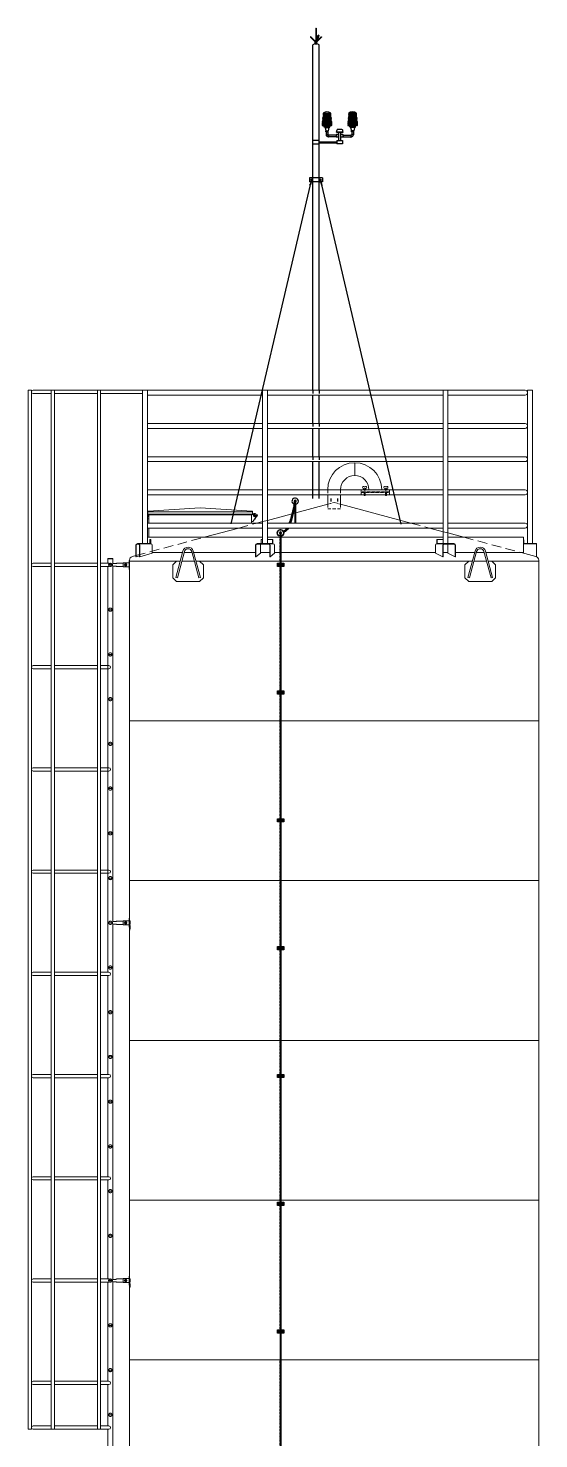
# Model space of a CAD drawing. Header units: millimetres. Extents: x 100 to 940, y 100 to 694.
# Drawn here: x 588.5 to 668.3, y 215.6 to 436.3 of the extents above; entities that cross this region are included whole.
import ezdxf

# ---------------------------------------------------------------- set-up
doc = ezdxf.new("R2010")
doc.units = ezdxf.units.MM
for name, pattern in [('DASHDOT', [25.4, 12.7, -6.35, 0, -6.35]), ('DASHED', [0.75, 0.5, -0.25]), ('HIDDEN', [9.525, 6.35, -3.175])]:
    doc.linetypes.add(name, pattern=pattern)
doc.layers.add('15', color=1, linetype='Continuous')
doc.layers.add('25', color=2, linetype='Continuous')
for name, color, linetype, lineweight in [('EIXO', 10, 'DASHDOT', 5), ('EQUIP', 200, 'Continuous', 15), ('LINPROJ', 10, 'HIDDEN', 13), ('Parafuso', 200, 'Continuous', 13), ('PEÇAS', 150, 'Continuous', 15)]:
    doc.layers.add(name, color=color, linetype=linetype, lineweight=lineweight)
pattern_1 = [(45, (324.697795, -211.97965), (-0.0168379802, 0.0168379802), []), (45, (324.70902, -211.97965), (-0.0168379802, 0.0168379802), [])]

msp = doc.modelspace()

# ---------------------------------------------------------------- hatches: boundary and pattern name
h = msp.add_hatch()
h.set_pattern_fill('ANSI32', color=0, scale=0.0025)
h.set_pattern_definition(pattern_1)
h.paths.add_polyline_path([(630.3, 362.206, 1.0672632), (630.076, 362.327), (630.016, 361.519), (629.921, 361.078), (629.824, 360.718), (629.727, 360.355), (629.926, 360.408), (630.032, 360.795), (630.134, 361.248)])
h = msp.add_hatch()
h.set_pattern_fill('ANSI32', color=0, scale=0.0025)
h.set_pattern_definition(pattern_1)
h.paths.add_polyline_path([(629.825, 359.982), (629.919, 360.383), (629.926, 360.408), (629.727, 360.355), (629.699, 360.25), (629.56, 359.606), (629.392, 359.163), (629.287, 358.884), (629.5, 358.884), (629.633, 359.332)])
h = msp.add_hatch(color=2)
h.dxf.hatch_style = 1
h.paths.add_polyline_path([(630.285, 360.595), (630.185, 360.621), (630.185, 358.884), (630.285, 358.884)])
h.paths.add_polyline_path([(630.235, 361.831), (630.185, 361.541), (630.185, 360.621), (630.285, 360.595), (630.285, 361.831)])
h = msp.add_hatch()
h.set_pattern_fill('ANSI32', color=0, scale=0.0025)
h.set_pattern_definition(pattern_1)
h.paths.add_polyline_path([(629.103, 357.963), (629.178, 358.122), (628.904, 358.122), (628.723, 357.835), (628.588, 357.737), (628.436, 357.678), (628.331, 357.657, -0.0866866), (628.409, 357.504), (628.696, 357.592)])
h = msp.add_hatch()
h.set_pattern_fill('ANSI32', color=0, scale=0.0025)
h.set_pattern_definition(pattern_1)
h.paths.add_polyline_path([(627.99, 357.356), (627.996, 357.388), (628.006, 357.399), (628.063, 357.428, 0.1578226), (627.996, 357.491), (627.928, 357.454), (627.88, 357.407), (627.873, 357.389), (627.872, 357.356), (627.872, 356.86, 0.0591058), (627.99, 356.86)])
h = msp.add_hatch()
h.set_pattern_fill('ANSI32', color=0, scale=0.0025)
h.set_pattern_definition(pattern_1)
h.paths.add_polyline_path([(627.99, 356.86, -0.0589289), (627.872, 356.86), (627.872, 354.282), (627.99, 354.282)])
h = msp.add_hatch()
h.set_pattern_fill('ANSI32', color=0, scale=0.0025)
h.set_pattern_definition(pattern_1)
h.paths.add_polyline_path([(627.872, 354.282), (627.872, 352.947), (627.99, 352.947), (627.99, 354.282)])
h = msp.add_hatch()
h.set_pattern_fill('ANSI32', color=0, scale=0.0025)
h.set_pattern_definition(pattern_1)
h.paths.add_polyline_path([(627.99, 352.947), (627.872, 352.947), (627.872, 352.625), (627.99, 352.625)])
h = msp.add_hatch()
h.set_pattern_fill('ANSI32', color=0, scale=0.0025)
h.set_pattern_definition(pattern_1)
h.paths.add_polyline_path([(627.99, 352.125), (627.872, 352.125), (627.872, 332.625), (627.99, 332.625)])
h = msp.add_hatch()
h.set_pattern_fill('ANSI32', color=0, scale=0.0025)
h.set_pattern_definition(pattern_1)
h.paths.add_polyline_path([(627.99, 332.125), (627.872, 332.125), (627.872, 327.947), (627.99, 327.947)])
h = msp.add_hatch()
h.set_pattern_fill('ANSI32', color=0, scale=0.0025)
h.set_pattern_definition(pattern_1)
h.paths.add_polyline_path([(627.99, 327.947), (627.872, 327.947), (627.872, 312.625), (627.99, 312.625)])
h = msp.add_hatch()
h.set_pattern_fill('ANSI32', color=0, scale=0.0025)
h.set_pattern_definition(pattern_1)
h.paths.add_polyline_path([(627.99, 312.125), (627.872, 312.125), (627.872, 302.947), (627.99, 302.947)])
h.paths.add_polyline_path([(627.99, 302.947), (627.872, 302.947), (627.872, 292.625), (627.99, 292.625)])
h = msp.add_hatch()
h.set_pattern_fill('ANSI32', color=0, scale=0.0025)
h.set_pattern_definition(pattern_1)
h.paths.add_polyline_path([(627.99, 292.125), (627.872, 292.125), (627.872, 277.947), (627.99, 277.947)])
h = msp.add_hatch()
h.set_pattern_fill('ANSI32', color=0, scale=0.0025)
h.set_pattern_definition(pattern_1)
h.paths.add_polyline_path([(627.99, 277.947), (627.872, 277.947), (627.872, 272.625), (627.99, 272.625)])
h = msp.add_hatch()
h.set_pattern_fill('ANSI32', color=0, scale=0.0025)
h.set_pattern_definition(pattern_1)
h.paths.add_polyline_path([(627.99, 272.125), (627.872, 272.125), (627.872, 252.947), (627.99, 252.947)])
h = msp.add_hatch()
h.set_pattern_fill('ANSI32', color=0, scale=0.0025)
h.set_pattern_definition(pattern_1)
h.paths.add_polyline_path([(627.99, 252.947), (627.872, 252.947), (627.872, 252.625), (627.99, 252.625)])
h = msp.add_hatch()
h.set_pattern_fill('ANSI32', color=0, scale=0.0025)
h.set_pattern_definition(pattern_1)
h.paths.add_polyline_path([(627.99, 252.125), (627.872, 252.125), (627.872, 232.625), (627.99, 232.625)])
h = msp.add_hatch()
h.set_pattern_fill('ANSI32', color=0, scale=0.0025)
h.set_pattern_definition(pattern_1)
h.paths.add_polyline_path([(627.99, 227.947), (627.872, 227.947), (627.872, 212.625), (627.99, 212.625)])

# ---------------------------------------------------------------- linework, layer by layer
at = {"color": 2}
for p, q in [((632.97, 379.685), (632.97, 433.75)), ((633.994, 379.685), (633.994, 433.75)), ((632.458, 412.939), (632.458, 412.289)), ((633.994, 412.939), (633.994, 413.039)), ((634.506, 412.939), (634.506, 412.289)), ((620.228, 358.758), (632.757, 412.512)), ((632.97, 374.484), (632.97, 378.922)), ((633.994, 374.484), (633.994, 378.922)), ((632.97, 369.284), (632.97, 373.722)), ((633.994, 369.284), (633.994, 373.722)), ((632.97, 362.749), (632.97, 368.522)), ((633.994, 362.749), (633.994, 368.522)), ((630.076, 362.327), (630.016, 361.519)), ((630.3, 362.206), (630.134, 361.248)), ((629.699, 360.25), (629.56, 359.606)), ((629.825, 359.982), (629.633, 359.332)), ((629.824, 360.718), (629.699, 360.25)), ((629.921, 361.078), (629.824, 360.718)), ((629.919, 360.383), (629.825, 359.982)), ((630.032, 360.795), (629.919, 360.383)), ((630.016, 361.519), (629.921, 361.078)), ((630.134, 361.248), (630.032, 360.795)), ((630.185, 361.541), (630.185, 358.884)), ((630.235, 361.831), (630.285, 361.831)), ((630.285, 361.831), (630.285, 358.884)), ((628.436, 357.678), (628.331, 357.657)), ((628.588, 357.737), (628.436, 357.678)), ((628.723, 357.835), (628.588, 357.737)), ((629.103, 357.963), (628.696, 357.592)), ((628.904, 358.122), (628.723, 357.835)), ((629.178, 358.122), (629.103, 357.963)), ((629.392, 359.163), (629.287, 358.884)), ((629.56, 359.606), (629.392, 359.163)), ((629.633, 359.332), (629.5, 358.884)), ((627.872, 357.356), (627.873, 357.389)), ((627.872, 357.356), (627.872, 352.625)), ((627.873, 357.389), (627.88, 357.407)), ((627.88, 357.407), (627.928, 357.454)), ((627.928, 357.454), (627.996, 357.491)), ((627.94, 356.86), (627.99, 356.86)), ((627.99, 357.356), (627.996, 357.388)), ((627.99, 357.356), (627.99, 352.625)), ((627.99, 356.86), (627.99, 353.612)), ((627.996, 357.388), (628.006, 357.399)), ((628.006, 357.399), (628.063, 357.428)), ((628.696, 357.592), (628.409, 357.504)), ((627.944, 352.425), (627.444, 352.425)), ((627.444, 352.425), (628.444, 352.425)), ((627.944, 352.325), (627.444, 352.325)), ((627.444, 352.325), (628.444, 352.325)), ((627.872, 352.125), (627.872, 332.625)), ((627.99, 352.125), (627.99, 332.625)), ((627.944, 332.425), (627.444, 332.425)), ((627.444, 332.425), (628.444, 332.425)), ((627.944, 332.325), (627.444, 332.325)), ((627.444, 332.325), (628.444, 332.325)), ((627.872, 332.125), (627.872, 312.625)), ((627.99, 332.125), (627.99, 312.625)), ((627.944, 312.425), (627.444, 312.425)), ((627.444, 312.425), (628.444, 312.425)), ((627.944, 312.325), (627.444, 312.325)), ((627.444, 312.325), (628.444, 312.325)), ((627.872, 312.125), (627.872, 292.625)), ((627.99, 312.125), (627.99, 292.625)), ((627.944, 292.425), (627.444, 292.425)), ((627.444, 292.425), (628.444, 292.425)), ((627.944, 292.325), (627.444, 292.325)), ((627.444, 292.325), (628.444, 292.325)), ((627.872, 292.125), (627.872, 272.625)), ((627.99, 292.125), (627.99, 272.625)), ((627.944, 272.425), (627.444, 272.425)), ((627.444, 272.425), (628.444, 272.425)), ((627.944, 272.325), (627.444, 272.325)), ((627.444, 272.325), (628.444, 272.325)), ((627.872, 272.125), (627.872, 252.625)), ((627.99, 272.125), (627.99, 252.625)), ((627.944, 252.425), (627.444, 252.425)), ((627.444, 252.425), (628.444, 252.425)), ((627.944, 252.325), (627.444, 252.325)), ((627.444, 252.325), (628.444, 252.325)), ((627.872, 252.125), (627.872, 232.625)), ((627.99, 252.125), (627.99, 232.625)), ((627.944, 232.425), (627.444, 232.425)), ((627.444, 232.425), (628.444, 232.425)), ((627.944, 232.325), (627.444, 232.325)), ((627.444, 232.325), (628.444, 232.325)), ((627.872, 232.125), (627.872, 212.625)), ((627.99, 232.125), (627.99, 212.625))]:
    msp.add_line(p, q, dxfattribs=at)
at = {"color": 2, "ltscale": 0.05}
for p, q in [((632.97, 412.939), (632.458, 412.939)), ((633.994, 412.939), (632.97, 412.939)), ((634.506, 412.939), (633.994, 412.939)), ((632.97, 412.289), (632.458, 412.289)), ((633.994, 412.289), (632.97, 412.289)), ((634.506, 412.289), (633.994, 412.289))]:
    msp.add_line(p, q, dxfattribs=at)
at = {"color": 1}
for p, q in [((632.757, 412.715), (632.696, 412.655)), ((632.696, 412.573), (632.696, 412.655)), ((632.696, 412.573), (632.757, 412.512)), ((632.757, 412.715), (632.839, 412.715)), ((632.757, 412.512), (632.839, 412.512)), ((632.839, 412.715), (632.899, 412.655)), ((632.899, 412.573), (632.839, 412.512)), ((632.899, 412.573), (632.899, 412.655)), ((634.125, 412.715), (634.065, 412.655)), ((634.065, 412.573), (634.065, 412.655)), ((634.065, 412.573), (634.125, 412.512)), ((634.125, 412.715), (634.208, 412.715)), ((634.125, 412.512), (634.208, 412.512)), ((634.208, 412.715), (634.268, 412.655)), ((634.268, 412.573), (634.208, 412.512)), ((634.268, 412.573), (634.268, 412.655)), ((627.444, 352.527), (628.444, 352.527)), ((627.444, 352.425), (628.444, 352.425)), ((627.444, 352.325), (628.444, 352.325)), ((627.444, 352.222), (628.444, 352.222)), ((627.444, 332.527), (628.444, 332.527)), ((627.444, 332.425), (628.444, 332.425)), ((627.444, 332.325), (628.444, 332.325)), ((627.444, 332.222), (628.444, 332.222)), ((627.444, 312.527), (628.444, 312.527)), ((627.444, 312.425), (628.444, 312.425)), ((627.444, 312.325), (628.444, 312.325)), ((627.444, 312.222), (628.444, 312.222)), ((627.444, 292.527), (628.444, 292.527)), ((627.444, 292.425), (628.444, 292.425)), ((627.444, 292.325), (628.444, 292.325)), ((627.444, 292.222), (628.444, 292.222)), ((627.444, 272.527), (628.444, 272.527)), ((627.444, 272.425), (628.444, 272.425)), ((627.444, 272.325), (628.444, 272.325)), ((627.444, 272.222), (628.444, 272.222)), ((627.444, 252.527), (628.444, 252.527)), ((627.444, 252.425), (628.444, 252.425)), ((627.444, 252.325), (628.444, 252.325)), ((627.444, 252.222), (628.444, 252.222)), ((627.444, 232.527), (628.444, 232.527)), ((627.444, 232.425), (628.444, 232.425)), ((627.444, 232.325), (628.444, 232.325)), ((627.444, 232.222), (628.444, 232.222))]:
    msp.add_line(p, q, dxfattribs=at)
at = {"color": 1, "linetype": 'DASHED'}
for p, q in [((632.97, 379.701), (632.97, 378.939)), ((633.994, 379.701), (633.994, 378.939)), ((632.97, 374.5), (632.97, 373.738)), ((633.994, 374.5), (633.994, 373.738)), ((632.97, 369.3), (632.97, 368.538)), ((633.994, 369.3), (633.994, 368.538)), ((635.807, 362.749), (635.807, 361.987)), ((636.831, 362.749), (636.831, 361.987))]:
    msp.add_line(p, q, dxfattribs=at)
at = {"color": 2}
for points in [[(627.444, 352.125), (627.444, 352.625), (628.444, 352.625), (628.444, 352.125)], [(627.444, 332.125), (627.444, 332.625), (628.444, 332.625), (628.444, 332.125)], [(627.444, 312.125), (627.444, 312.625), (628.444, 312.625), (628.444, 312.125)], [(627.444, 292.125), (627.444, 292.625), (628.444, 292.625), (628.444, 292.125)], [(627.444, 272.125), (627.444, 272.625), (628.444, 272.625), (628.444, 272.125)], [(627.444, 252.125), (627.444, 252.625), (628.444, 252.625), (628.444, 252.125)], [(627.444, 232.125), (627.444, 232.625), (628.444, 232.625), (628.444, 232.125)]]:
    msp.add_lwpolyline(points, close=True, dxfattribs=at)
at = {"color": 1}
msp.add_circle((632.798, 412.614), 0.0418, dxfattribs=at)
at = {"color": 2}
msp.add_circle((627.931, 357.356), 0.5, dxfattribs=at)
for centre, radius, start, end in [((633.482, 432.776), 1.101, 62.28439, 117.71561), ((630.226, 362.327), 0.5, 276.72476, 248.32077), ((630.226, 362.327), 0.15, 292.97524, 180), ((630.192, 362.274), 0.128, 327.77747, 155.23184), ((627.931, 357.356), 0.5, 276.72476, 248.32077), ((627.931, 357.356), 0.15, 292.97524, 180), ((627.931, 357.356), 0.15, 293.12053, 246.87947)]:
    msp.add_arc(centre, radius, start, end, dxfattribs=at)
at = {"layer": '15'}
for p, q in [((633.354, 433.904), (633.608, 433.904)), ((633.354, 433.904), (633.364, 433.895)), ((633.354, 433.886), (633.364, 433.895)), ((633.354, 433.886), (633.364, 433.877)), ((633.356, 433.87), (633.364, 433.877)), ((633.364, 433.895), (633.599, 433.895)), ((633.364, 433.877), (633.599, 433.877)), ((633.608, 433.904), (633.599, 433.895)), ((633.608, 433.886), (633.599, 433.895)), ((633.608, 433.886), (633.599, 433.877)), ((633.605, 433.87), (633.599, 433.877)), ((635.89, 422.085), (634.505, 422.084)), ((635.89, 421.866), (634.505, 421.866)), ((634.542, 421.757), (635.854, 421.757)), ((635.817, 422.741), (634.578, 422.74)), ((635.817, 422.522), (634.578, 422.522)), ((634.614, 422.413), (635.781, 422.413)), ((634.614, 422.194), (635.781, 422.194)), ((634.615, 421.975), (635.781, 421.976)), ((634.687, 423.069), (635.708, 423.069)), ((634.687, 422.85), (635.708, 422.85)), ((634.687, 422.631), (635.708, 422.631)), ((638.509, 422.087), (639.895, 422.087)), ((638.509, 421.868), (639.895, 421.868)), ((639.859, 421.759), (638.546, 421.758)), ((638.582, 422.743), (639.822, 422.744)), ((638.582, 422.524), (639.822, 422.525)), ((639.786, 422.415), (638.619, 422.415)), ((639.786, 422.196), (638.619, 422.196)), ((639.786, 421.978), (638.619, 421.977)), ((639.713, 423.072), (638.691, 423.071)), ((639.713, 422.853), (638.691, 422.853)), ((639.713, 422.634), (638.691, 422.634)), ((635.963, 421.429), (634.432, 421.428)), ((635.963, 421.21), (634.433, 421.21)), ((634.542, 421.538), (635.854, 421.538)), ((634.542, 421.319), (635.854, 421.32)), ((638.436, 421.43), (639.968, 421.43)), ((638.437, 421.211), (639.969, 421.212)), ((639.859, 421.54), (638.546, 421.539)), ((639.859, 421.321), (638.546, 421.321))]:
    msp.add_line(p, q, dxfattribs=at)
at = {"layer": '15', "color": 1}
for p, q in [((632.97, 418.802), (633.994, 418.802)), ((632.97, 418.229), (633.994, 418.229)), ((633.994, 418.585), (636.737, 418.585)), ((633.994, 418.421), (636.737, 418.421)), ((636.737, 418.749), (636.898, 418.749)), ((636.899, 418.258), (636.737, 418.258)), ((636.878, 418.749), (637.178, 418.749)), ((637.178, 418.258), (636.878, 418.258)), ((636.944, 418.749), (637.266, 418.749)), ((637.178, 418.749), (637.507, 418.749)), ((637.507, 418.258), (637.178, 418.258)), ((637.507, 418.749), (637.638, 418.749)), ((637.638, 418.258), (637.507, 418.258))]:
    msp.add_line(p, q, dxfattribs=at)
at = {"layer": '15'}
for centre, radius, start, end in [((634.542, 421.647), 0.109, 90.01703, 270.01703), ((634.614, 422.303), 0.109, 90.01703, 270.01703), ((634.614, 422.085), 0.109, 90.01703, 270.01703), ((634.615, 421.866), 0.109, 90.01703, 270.01703), ((634.687, 422.959), 0.109, 90.01703, 270.01703), ((634.687, 422.741), 0.109, 90.01703, 270.01703), ((634.687, 422.522), 0.109, 90.01703, 270.01703), ((635.198, 422.345), 0.908, 50.28063, 129.35646), ((635.708, 422.959), 0.109, 270.01703, 90.01703), ((635.708, 422.741), 0.109, 270.01703, 90.01703), ((635.708, 422.522), 0.109, 270.01703, 90.01703), ((635.781, 422.304), 0.109, 270.01703, 90.01703), ((635.781, 422.085), 0.109, 270.01703, 90.01703), ((635.781, 421.866), 0.109, 270.01703, 90.01703), ((635.854, 421.648), 0.109, 270.01703, 90.01703), ((638.546, 421.649), 0.109, 90.01703, 270.01703), ((638.619, 422.305), 0.109, 90.01703, 270.01703), ((638.619, 422.087), 0.109, 90.01703, 270.01703), ((638.619, 421.868), 0.109, 90.01703, 270.01703), ((638.691, 422.962), 0.109, 90.01703, 270.01703), ((638.691, 422.743), 0.109, 90.01703, 270.01703), ((638.691, 422.524), 0.109, 90.01703, 270.01703), ((639.202, 422.347), 0.909, 50.6776, 129.75344), ((639.713, 422.962), 0.109, 270.01703, 90.01703), ((639.713, 422.743), 0.109, 270.01703, 90.01703), ((639.713, 422.525), 0.109, 270.01703, 90.01703), ((639.786, 422.306), 0.109, 270.01703, 90.01703), ((639.786, 422.087), 0.109, 270.01703, 90.01703), ((639.786, 421.868), 0.109, 270.01703, 90.01703), ((639.859, 421.649), 0.109, 270.01703, 90.01703), ((634.542, 421.429), 0.109, 90.01703, 270.01703), ((634.542, 421.21), 0.109, 90.01703, 270.01703), ((635.854, 421.429), 0.109, 270.01703, 90.01703), ((635.854, 421.21), 0.109, 270.01703, 90.01703), ((638.546, 421.43), 0.109, 90.01703, 270.01703), ((638.546, 421.211), 0.109, 90.01703, 270.01703), ((639.859, 421.43), 0.109, 270.01703, 90.01703), ((639.859, 421.212), 0.109, 270.01703, 90.01703)]:
    msp.add_arc(centre, radius, start, end, dxfattribs=at)
at = {"layer": '25'}
for p, q in [((632.631, 434.928), (633.361, 434.198)), ((633.423, 434.26), (632.693, 434.99)), ((633.439, 436.291), (633.439, 434.471)), ((633.527, 436.292), (633.527, 434.471)), ((633.539, 434.26), (634.269, 434.99)), ((633.569, 434.402), (633.817, 435.233)), ((634.331, 434.928), (633.601, 434.198)), ((633.901, 435.208), (633.651, 434.372)), ((633.361, 434.198), (633.344, 434.167)), ((633.344, 433.934), (633.344, 434.167)), ((633.344, 433.934), (633.354, 433.904)), ((633.394, 434.471), (633.569, 434.471)), ((633.394, 434.295), (633.394, 434.471)), ((633.394, 434.295), (633.569, 434.295)), ((633.48, 434.123), (633.428, 434.093)), ((633.428, 434.093), (633.428, 434.033)), ((633.428, 434.033), (633.48, 434.003)), ((633.532, 434.093), (633.48, 434.123)), ((633.48, 434.003), (633.532, 434.033)), ((633.532, 434.033), (633.532, 434.093)), ((633.569, 434.295), (633.569, 434.471)), ((633.601, 434.198), (633.618, 434.167)), ((633.618, 433.934), (633.608, 433.904)), ((633.618, 433.934), (633.618, 434.167)), ((634.469, 421.101), (635.927, 421.101)), ((634.695, 421), (634.795, 421.101)), ((634.795, 420.799), (634.695, 421)), ((634.695, 421), (635.701, 421)), ((634.795, 420.799), (635.6, 420.799)), ((634.896, 420.799), (635.007, 420.296)), ((635.007, 420.296), (635.389, 420.296)), ((635.027, 420.135), (635.027, 420.296)), ((635.027, 420.135), (635.369, 420.135)), ((635.027, 419.732), (635.369, 419.732)), ((635.027, 419.732), (635.027, 419.692)), ((635.369, 419.692), (635.027, 419.692)), ((635.067, 420.135), (635.067, 419.732)), ((635.067, 419.692), (635.067, 419.672)), ((635.329, 420.135), (635.329, 419.732)), ((635.329, 419.672), (635.329, 419.692)), ((635.369, 420.135), (635.369, 420.296)), ((635.369, 419.732), (635.369, 419.692)), ((635.5, 420.799), (635.389, 420.296)), ((635.39, 419.612), (635.41, 419.612)), ((635.45, 419.652), (635.41, 419.652)), ((635.41, 419.31), (635.41, 419.652)), ((635.45, 419.652), (635.45, 419.31)), ((636.657, 419.612), (635.45, 419.612)), ((635.701, 421), (635.6, 421.101)), ((635.6, 420.799), (635.701, 421)), ((636.657, 419.652), (636.657, 419.31)), ((636.698, 419.652), (636.657, 419.652)), ((636.692, 420.083), (636.692, 420.143)), ((636.692, 420.143), (637.719, 420.143)), ((636.692, 420.083), (637.719, 420.083)), ((637.045, 419.693), (636.698, 419.692)), ((636.698, 419.692), (636.698, 419.27)), ((636.743, 420.143), (636.743, 420.322)), ((636.944, 420.523), (637.467, 420.523)), ((637.045, 418.749), (637.045, 420.083)), ((637.367, 418.749), (637.367, 420.083)), ((637.704, 419.693), (637.367, 419.693)), ((637.668, 420.143), (637.668, 420.322)), ((637.704, 419.693), (637.704, 419.27)), ((637.744, 419.653), (637.704, 419.653)), ((637.719, 420.083), (637.719, 420.143)), ((637.744, 419.653), (637.744, 419.31)), ((637.744, 419.612), (638.951, 419.613)), ((639.932, 421.102), (638.473, 421.102)), ((638.699, 421.001), (638.8, 421.102)), ((639.706, 421.001), (638.699, 421.001)), ((638.8, 420.8), (638.699, 421.001)), ((639.605, 420.8), (638.8, 420.8)), ((638.901, 420.8), (639.012, 420.297)), ((638.951, 419.653), (638.952, 419.311)), ((638.951, 419.653), (638.992, 419.653)), ((638.992, 419.311), (638.992, 419.653)), ((639.012, 419.613), (638.992, 419.613)), ((639.394, 420.297), (639.012, 420.297)), ((639.032, 420.136), (639.032, 420.297)), ((639.374, 420.136), (639.032, 420.136)), ((639.374, 419.734), (639.032, 419.733)), ((639.032, 419.733), (639.032, 419.693)), ((639.032, 419.693), (639.374, 419.693)), ((639.072, 420.136), (639.072, 419.733)), ((639.072, 419.673), (639.072, 419.693)), ((639.334, 420.136), (639.334, 419.734)), ((639.334, 419.693), (639.334, 419.673)), ((639.374, 420.136), (639.374, 420.297)), ((639.374, 419.734), (639.374, 419.693)), ((639.504, 420.8), (639.394, 420.297)), ((639.706, 421.001), (639.605, 421.102)), ((639.605, 420.8), (639.706, 421.001)), ((633.994, 418.229), (633.994, 418.802)), ((635.39, 419.35), (635.41, 419.35)), ((635.45, 419.31), (635.41, 419.31)), ((636.657, 419.35), (635.45, 419.35)), ((636.698, 419.31), (636.657, 419.31)), ((637.045, 419.27), (636.698, 419.27)), ((636.737, 418.749), (636.737, 418.258)), ((637.704, 419.27), (637.367, 419.27)), ((637.638, 418.749), (637.638, 418.258)), ((637.744, 419.31), (637.704, 419.31)), ((637.744, 419.351), (638.952, 419.351)), ((638.952, 419.311), (638.992, 419.311)), ((639.012, 419.351), (638.992, 419.351)), ((632.521, 411.872), (632.707, 411.925)), ((632.582, 411.748), (632.521, 411.872)), ((632.571, 412.087), (632.757, 412.156)), ((632.707, 411.925), (632.571, 412.087)), ((632.638, 412.332), (632.817, 412.399)), ((632.757, 412.156), (632.638, 412.332)), ((632.817, 412.399), (632.757, 412.512)), ((634.15, 412.404), (634.21, 412.517)), ((634.329, 412.338), (634.15, 412.404)), ((634.208, 412.512), (646.736, 358.751)), ((634.211, 412.161), (634.329, 412.338)), ((634.396, 412.092), (634.211, 412.161)), ((634.26, 411.93), (634.396, 412.092)), ((634.446, 411.877), (634.26, 411.93)), ((634.385, 411.753), (634.446, 411.877))]:
    msp.add_line(p, q, dxfattribs=at)
for points in [[(632.631, 434.928), (632.693, 434.99), (632.626, 434.995)], [(633.527, 436.292), (633.439, 436.291), (633.483, 436.343)], [(633.901, 435.208), (633.817, 435.233), (633.873, 435.269)], [(634.331, 434.928), (634.269, 434.99), (634.336, 434.995)]]:
    msp.add_lwpolyline(points, close=True, dxfattribs=at)
for centre, radius, start, end in [((633.481, 433.939), 0.266, 59.09765, 120.90235), ((633.365, 433.938), 0.021, 192.63473, 251.97645), ((633.449, 434.197), 0.294, 251.97645, 266.48745), ((633.374, 434.247), 0.0509, 255.30255, 14.68042), ((633.513, 434.197), 0.294, 273.51255, 288.02355), ((633.588, 434.247), 0.0509, 165.31958, 284.69745), ((633.597, 433.938), 0.021, 288.02355, 347.36527), ((635.389, 419.672), 0.322, 180.01703, 270.01703), ((635.389, 419.672), 0.0604, 180.01703, 270.01703), ((636.944, 420.322), 0.201, 90.01703, 180.01703), ((637.467, 420.322), 0.201, 0.01703, 90.01703), ((639.012, 419.673), 0.0604, 270.01703, 0.01703), ((639.012, 419.673), 0.322, 270.01703, 0.01703)]:
    msp.add_arc(centre, radius, start, end, dxfattribs=at)
at = {"layer": 'EIXO', "linetype": 'DASHED'}
for p, q in [((641.096, 363.183), (641.096, 364.29)), ((644.422, 363.183), (644.422, 364.29))]:
    msp.add_line(p, q, dxfattribs=at)
at = {"layer": 'EIXO', "ltscale": 4}
for p, q in [((600.991, 352.347), (601.652, 352.347)), ((600.991, 345.347), (601.652, 345.347)), ((600.991, 338.347), (601.652, 338.347)), ((600.991, 331.347), (601.652, 331.347)), ((600.991, 324.347), (601.652, 324.347)), ((600.991, 317.347), (601.652, 317.347)), ((600.991, 310.347), (601.652, 310.347)), ((600.991, 303.347), (601.652, 303.347)), ((600.991, 296.347), (601.652, 296.347)), ((600.991, 289.347), (601.652, 289.347)), ((600.991, 282.347), (601.652, 282.347)), ((600.991, 275.347), (601.652, 275.347)), ((600.991, 268.347), (601.652, 268.347)), ((600.991, 261.347), (601.652, 261.347)), ((600.991, 254.347), (601.652, 254.347)), ((600.991, 247.347), (601.652, 247.347)), ((600.991, 240.347), (601.652, 240.347)), ((600.991, 233.347), (601.652, 233.347)), ((600.991, 226.347), (601.652, 226.347)), ((600.991, 219.347), (601.652, 219.347))]:
    msp.add_line(p, q, dxfattribs=at)
at = {"layer": 'EQUIP'}
for p, q in [((588.482, 379.685), (588.482, 352.347)), ((588.482, 379.685), (588.99, 379.685)), ((588.99, 379.685), (588.99, 352.347)), ((589.244, 379.685), (606.363, 379.685)), ((589.244, 379.177), (592.086, 379.177)), ((592.086, 379.685), (592.086, 352.347)), ((592.594, 379.685), (592.594, 352.347)), ((592.594, 379.177), (599.294, 379.177)), ((599.294, 379.685), (599.294, 352.347)), ((599.802, 379.685), (599.802, 352.347)), ((599.802, 379.177), (606.363, 379.177)), ((606.363, 379.685), (606.363, 355.706)), ((666.193, 379.685), (606.363, 379.685)), ((607.123, 379.683), (607.123, 355.706)), ((625.127, 378.922), (607.123, 378.922)), ((625.127, 379.684), (625.127, 355.707)), ((625.887, 379.684), (625.887, 355.707)), ((653.363, 378.922), (625.887, 378.922)), ((653.363, 379.684), (653.363, 355.707)), ((654.123, 379.684), (654.123, 355.707)), ((666.193, 378.923), (654.123, 378.923)), ((666.193, 378.923), (661.687, 378.923)), ((666.573, 355.686), (666.573, 379.684)), ((666.573, 379.684), (667.333, 379.684)), ((667.333, 355.686), (667.333, 379.684)), ((625.127, 374.484), (607.123, 374.484)), ((625.127, 373.722), (607.123, 373.722)), ((653.363, 374.484), (625.887, 374.484)), ((653.363, 373.722), (625.887, 373.722)), ((666.193, 374.485), (654.123, 374.485)), ((666.193, 373.723), (654.123, 373.723)), ((666.193, 374.485), (661.687, 374.485)), ((666.193, 373.723), (661.687, 373.723)), ((625.127, 369.284), (607.123, 369.284)), ((653.363, 369.284), (625.887, 369.284)), ((666.193, 369.285), (654.123, 369.285)), ((666.193, 369.285), (661.687, 369.285)), ((625.127, 368.522), (607.123, 368.522)), ((653.363, 368.522), (625.887, 368.522)), ((639.539, 368.341), (639.539, 366.341)), ((666.193, 368.523), (654.123, 368.523)), ((666.193, 368.523), (661.687, 368.523)), ((625.127, 364.084), (607.123, 364.084)), ((625.127, 363.322), (607.123, 363.322)), ((653.363, 364.084), (625.887, 364.084)), ((653.363, 363.322), (625.887, 363.322)), ((635.319, 364.121), (635.319, 364.084)), ((635.319, 363.322), (635.319, 361.853)), ((637.319, 364.121), (637.319, 364.084)), ((637.319, 363.322), (637.319, 361.853)), ((643.759, 364.121), (641.759, 364.121)), ((666.193, 364.085), (654.123, 364.085)), ((666.193, 363.323), (654.123, 363.323)), ((666.193, 364.085), (661.687, 364.085)), ((666.193, 363.323), (661.687, 363.323)), ((607.123, 360.678), (607.159, 360.678)), ((623.559, 360.678), (607.159, 360.678)), ((607.159, 360.678), (607.159, 360.274)), ((623.559, 360.274), (607.159, 360.274)), ((607.159, 359.878), (607.159, 360.274)), ((607.159, 360.178), (607.319, 360.178)), ((615.359, 361.274), (607.214, 360.738)), ((607.279, 360.274), (607.279, 360.198)), ((607.319, 360.198), (607.279, 360.198)), ((623.439, 360.198), (607.319, 360.198)), ((607.319, 360.198), (607.319, 358.884)), ((623.503, 360.738), (615.359, 361.274)), ((623.399, 360.198), (623.399, 358.884)), ((623.399, 360.198), (623.439, 360.198)), ((623.439, 360.274), (623.439, 360.198)), ((623.519, 360.218), (623.519, 360.274)), ((623.519, 360.258), (623.857, 360.258)), ((623.519, 360.218), (623.857, 360.218)), ((623.559, 360.678), (623.559, 360.258)), ((623.772, 360.183), (623.744, 360.211)), ((625.887, 359.326), (635.319, 361.853)), ((637.319, 361.853), (648.323, 358.904)), ((607.123, 359.578), (607.319, 359.578)), ((625.127, 358.884), (607.123, 358.884)), ((625.127, 358.122), (607.123, 358.122)), ((607.319, 358.122), (607.319, 356.682)), ((616.018, 356.682), (621.396, 358.122)), ((624.239, 358.884), (625.127, 359.122)), ((653.363, 358.884), (625.887, 358.884)), ((653.363, 358.122), (625.887, 358.122)), ((648.323, 358.122), (643.817, 358.122)), ((651.241, 358.122), (653.363, 357.554)), ((666.193, 358.885), (654.123, 358.885)), ((666.193, 358.123), (654.123, 358.123)), ((666.193, 358.885), (661.687, 358.885)), ((666.193, 358.123), (661.687, 358.123)), ((605.334, 355.45), (605.334, 353.641)), ((607.655, 355.706), (605.549, 355.706)), ((605.549, 355.706), (605.549, 355.666)), ((607.655, 355.666), (605.549, 355.666)), ((605.699, 355.606), (605.549, 355.606)), ((605.699, 355.706), (605.699, 355.666)), ((605.915, 355.45), (605.915, 353.641)), ((625.127, 356.682), (607.123, 356.682)), ((607.655, 356.306), (607.506, 356.306)), ((607.506, 356.306), (607.506, 355.706)), ((607.64, 356.306), (607.64, 355.706)), ((607.655, 356.306), (607.655, 355.706)), ((607.655, 355.706), (607.655, 355.666)), ((607.855, 355.466), (607.855, 354.182)), ((624.031, 355.407), (624.031, 353.62)), ((624.064, 355.407), (624.064, 353.62)), ((624.264, 355.707), (626.721, 355.707)), ((624.264, 355.667), (624.264, 355.707)), ((624.264, 355.667), (626.783, 355.667)), ((624.264, 355.607), (626.087, 355.607)), ((624.793, 354.182), (624.793, 355.607)), ((625.127, 356.307), (624.898, 356.307)), ((624.898, 356.307), (624.898, 355.707)), ((627.872, 356.682), (625.887, 356.682)), ((626.721, 356.307), (625.887, 356.307)), ((626.087, 355.667), (626.087, 355.707)), ((626.287, 355.407), (626.287, 353.62)), ((626.32, 355.407), (626.32, 353.62)), ((626.689, 356.307), (626.689, 355.707)), ((626.721, 356.307), (626.721, 355.707)), ((626.721, 355.667), (626.721, 355.707)), ((626.983, 355.467), (626.983, 354.182)), ((653.363, 356.682), (627.99, 356.682)), ((652.187, 355.467), (652.187, 354.182)), ((653.363, 356.307), (652.387, 356.307)), ((652.387, 356.307), (652.387, 355.707)), ((655.066, 355.707), (652.387, 355.707)), ((652.387, 355.667), (652.387, 355.707)), ((655.066, 355.667), (652.387, 355.667)), ((652.42, 356.307), (652.42, 355.707)), ((653.325, 355.407), (653.325, 353.616)), ((653.358, 355.407), (653.358, 353.616)), ((653.558, 355.667), (653.558, 355.707)), ((655.066, 355.607), (653.558, 355.607)), ((654.112, 355.607), (654.112, 354.182)), ((654.123, 357.35), (656.619, 356.682)), ((665.953, 356.682), (654.123, 356.682)), ((655.066, 355.667), (655.066, 355.707)), ((655.266, 355.407), (655.266, 353.616)), ((655.299, 355.407), (655.299, 353.616)), ((665.953, 356.682), (665.953, 355.686)), ((665.993, 356.286), (665.993, 355.686)), ((600.939, 353.347), (600.939, 352.601)), ((600.939, 353.347), (601.699, 353.347)), ((600.939, 353.307), (601.699, 353.307)), ((601.699, 353.347), (601.699, 352.547)), ((604.763, 353.666), (605.334, 353.819)), ((605.334, 353.641), (605.349, 353.641)), ((605.349, 355.406), (605.349, 353.641)), ((605.349, 353.641), (605.899, 353.791)), ((605.899, 355.406), (605.899, 353.641)), ((605.899, 353.641), (605.915, 353.641)), ((605.915, 353.641), (607.855, 354.182)), ((612.602, 354.282), (607.855, 354.282)), ((614.101, 354.282), (612.859, 354.282)), ((624.031, 354.282), (614.357, 354.282)), ((624.031, 353.62), (624.064, 353.62)), ((624.064, 353.62), (624.793, 354.182)), ((626.287, 354.282), (624.793, 354.282)), ((626.287, 353.62), (626.32, 353.62)), ((626.32, 353.62), (626.983, 354.182)), ((652.187, 354.282), (626.983, 354.282)), ((653.325, 353.616), (652.187, 354.182)), ((653.358, 353.616), (653.325, 353.616)), ((654.112, 354.282), (653.358, 354.282)), ((655.266, 353.616), (654.112, 354.182)), ((655.299, 353.616), (655.266, 353.616)), ((658.293, 354.282), (655.299, 354.282)), ((659.791, 354.282), (658.549, 354.282)), ((665.953, 354.282), (660.048, 354.282)), ((665.576, 354.282), (667.874, 353.666)), ((588.482, 353.047), (588.482, 217.093)), ((588.99, 353.047), (588.99, 217.093)), ((589.244, 352.601), (592.086, 352.601)), ((589.244, 352.093), (592.086, 352.093)), ((592.086, 353.047), (592.086, 217.093)), ((592.594, 353.047), (592.594, 217.093)), ((592.594, 352.601), (599.294, 352.601)), ((592.594, 352.093), (599.294, 352.093)), ((599.294, 353.047), (599.294, 217.093)), ((599.802, 353.047), (599.802, 217.093)), ((599.802, 352.601), (601.092, 352.601)), ((599.802, 352.093), (601.092, 352.093)), ((600.939, 352.093), (600.939, 288.601)), ((601.699, 352.147), (601.699, 296.547)), ((603.319, 352.664), (604.279, 352.664)), ((603.319, 352.664), (603.319, 352.029)), ((603.319, 352.029), (604.279, 352.029)), ((603.534, 352.347), (603.626, 352.507)), ((603.626, 352.187), (603.534, 352.347)), ((603.626, 352.507), (603.811, 352.507)), ((603.811, 352.187), (603.626, 352.187)), ((603.811, 352.507), (603.903, 352.347)), ((603.903, 352.347), (603.811, 352.187)), ((604.319, 177.947), (604.319, 353.086)), ((604.319, 352.947), (611.678, 352.947)), ((615.278, 352.947), (657.368, 352.947)), ((660.968, 352.947), (668.319, 352.947)), ((668.319, 177.947), (668.319, 353.086)), ((589.244, 336.601), (592.086, 336.601)), ((589.244, 336.093), (592.086, 336.093)), ((592.594, 336.601), (599.294, 336.601)), ((592.594, 336.093), (599.294, 336.093)), ((599.802, 336.601), (601.092, 336.601)), ((599.802, 336.093), (601.092, 336.093)), ((604.319, 327.947), (668.319, 327.947)), ((589.244, 320.601), (592.086, 320.601)), ((589.244, 320.093), (592.086, 320.093)), ((592.594, 320.601), (599.294, 320.601)), ((592.594, 320.093), (599.294, 320.093)), ((599.802, 320.601), (601.092, 320.601)), ((599.802, 320.093), (601.092, 320.093)), ((589.244, 304.601), (592.086, 304.601)), ((589.244, 304.093), (592.086, 304.093)), ((592.594, 304.601), (599.294, 304.601)), ((592.594, 304.093), (599.294, 304.093)), ((599.802, 304.601), (601.092, 304.601)), ((599.802, 304.093), (601.092, 304.093)), ((604.319, 302.947), (668.319, 302.947)), ((601.699, 296.147), (601.699, 240.547)), ((603.319, 296.664), (604.279, 296.664)), ((603.319, 296.664), (603.319, 296.029)), ((603.319, 296.029), (604.279, 296.029)), ((603.534, 296.347), (603.626, 296.507)), ((603.626, 296.187), (603.534, 296.347)), ((603.626, 296.507), (603.811, 296.507)), ((603.811, 296.187), (603.626, 296.187)), ((603.811, 296.507), (603.903, 296.347)), ((603.903, 296.347), (603.811, 296.187)), ((589.244, 288.601), (592.086, 288.601)), ((589.244, 288.093), (592.086, 288.093)), ((592.594, 288.601), (599.294, 288.601)), ((592.594, 288.093), (599.294, 288.093)), ((599.802, 288.601), (601.092, 288.601)), ((599.802, 288.093), (601.092, 288.093)), ((600.939, 288.093), (600.939, 272.601)), ((604.319, 277.947), (668.319, 277.947)), ((589.244, 272.601), (592.086, 272.601)), ((589.244, 272.093), (592.086, 272.093)), ((592.594, 272.601), (599.294, 272.601)), ((592.594, 272.093), (599.294, 272.093)), ((599.802, 272.601), (601.092, 272.601)), ((599.802, 272.093), (601.092, 272.093)), ((600.939, 272.093), (600.939, 256.601)), ((589.244, 256.601), (592.086, 256.601)), ((589.244, 256.093), (592.086, 256.093)), ((592.594, 256.601), (599.294, 256.601)), ((592.594, 256.093), (599.294, 256.093)), ((599.802, 256.601), (601.092, 256.601)), ((599.802, 256.093), (601.092, 256.093)), ((600.939, 256.093), (600.939, 240.601)), ((604.319, 252.947), (668.319, 252.947)), ((603.319, 240.664), (604.279, 240.664)), ((603.319, 240.664), (603.319, 240.029)), ((589.244, 240.601), (592.086, 240.601)), ((589.244, 240.093), (592.086, 240.093)), ((592.594, 240.601), (599.294, 240.601)), ((592.594, 240.093), (599.294, 240.093)), ((599.802, 240.601), (601.092, 240.601)), ((599.802, 240.093), (601.092, 240.093)), ((600.939, 240.093), (600.939, 224.601)), ((601.699, 240.147), (601.699, 184.547)), ((603.319, 240.029), (604.279, 240.029)), ((603.534, 240.347), (603.626, 240.507)), ((603.626, 240.187), (603.534, 240.347)), ((603.626, 240.507), (603.811, 240.507)), ((603.811, 240.187), (603.626, 240.187)), ((603.811, 240.507), (603.903, 240.347)), ((603.903, 240.347), (603.811, 240.187)), ((604.319, 227.947), (668.319, 227.947)), ((589.244, 224.601), (592.086, 224.601)), ((589.244, 224.093), (592.086, 224.093)), ((592.594, 224.601), (599.294, 224.601)), ((592.594, 224.093), (599.294, 224.093)), ((599.802, 224.601), (601.092, 224.601)), ((599.802, 224.093), (601.092, 224.093)), ((600.939, 224.093), (600.939, 217.601)), ((588.482, 217.093), (588.99, 217.093)), ((589.244, 217.601), (592.086, 217.601)), ((589.244, 217.093), (601.092, 217.093)), ((592.594, 217.601), (599.294, 217.601)), ((599.802, 217.601), (601.092, 217.601)), ((600.939, 217.093), (600.939, 183.347))]:
    msp.add_line(p, q, dxfattribs=at)
for points in [[(641.001, 364.151), (641.001, 364.33, -3.0425618), (641.096, 364.5, -2.9439732), (641.191, 364.33), (641.191, 364.151)], [(644.327, 364.151), (644.327, 364.33, -3.0425618), (644.422, 364.5, -2.9439732), (644.517, 364.33), (644.517, 364.151)], [(623.563, 360.258), (623.66, 360.337, -0.8555394), (624.118, 359.93), (623.658, 359.214, -0.2553565), (623.489, 359.122), (623.399, 359.122), (623.399, 360.122), (623.519, 360.221)], [(624.324, 360.178, 0.4142136), (624.269, 360.166), (624.118, 359.93)], [(624.151, 359.909), (624.185, 359.887), (624.336, 360.123, 0.4142136), (624.324, 360.178), (624.324, 360.178)], [(603.319, 352.601), (602.327, 352.601, 0.1316525), (602.277, 352.587), (602.23, 352.56, -0.1316525), (602.18, 352.547), (601.699, 352.547)], [(601.699, 352.147), (602.18, 352.147, -0.1316525), (602.23, 352.133), (602.277, 352.106, 0.1316525), (602.327, 352.093), (603.319, 352.093)], [(603.319, 296.601), (602.327, 296.601, 0.1316525), (602.277, 296.587), (602.23, 296.56, -0.1316525), (602.18, 296.547), (601.699, 296.547)], [(601.699, 296.147), (602.18, 296.147, -0.1316525), (602.23, 296.133), (602.277, 296.106, 0.1316525), (602.327, 296.093), (603.319, 296.093)], [(603.319, 240.601), (602.327, 240.601, 0.1316525), (602.277, 240.587), (602.23, 240.56, -0.1316525), (602.18, 240.547), (601.699, 240.547)], [(601.699, 240.147), (602.18, 240.147, -0.1316525), (602.23, 240.133), (602.277, 240.106, 0.1316525), (602.327, 240.093), (603.319, 240.093)]]:
    msp.add_lwpolyline(points, format="xyb", dxfattribs=at)
for points in [[(623.858, 359.526), (623.892, 359.505), (624.302, 360.144)], [(665.953, 356.286), (665.993, 356.286)], [(665.953, 354.182), (665.953, 355.646), (667.953, 355.646), (667.953, 353.64)], [(612.243, 352.947), (611.678, 352.947), (611.078, 352.347), (611.078, 350.347), (611.678, 349.747), (615.278, 349.747), (615.878, 350.347), (615.878, 352.347), (615.278, 352.947), (614.717, 352.947)], [(614.457, 352.947), (612.503, 352.947)], [(657.933, 352.947), (657.368, 352.947), (656.768, 352.347), (656.768, 350.347), (657.368, 349.747), (660.968, 349.747), (661.568, 350.347), (661.568, 352.347), (660.968, 352.947), (660.407, 352.947)], [(660.148, 352.947), (658.193, 352.947)]]:
    msp.add_lwpolyline(points, dxfattribs=at)
for points in [[(667.953, 355.646), (665.953, 355.646), (665.953, 355.686), (667.953, 355.686)], [(604.279, 353.047), (604.279, 351.647), (604.319, 351.647), (604.319, 353.047)], [(604.279, 297.047), (604.279, 295.647), (604.319, 295.647), (604.319, 297.047)], [(604.279, 241.047), (604.279, 239.647), (604.319, 239.647), (604.319, 241.047)]]:
    msp.add_lwpolyline(points, close=True, dxfattribs=at)
for points in [[(615.16, 350.313), (615.399, 350.38), (614.295, 354.515, 0.767327), (612.665, 354.515), (611.561, 350.38), (611.799, 350.313), (612.904, 354.451, -0.767327), (614.056, 354.451)], [(660.851, 350.313), (661.089, 350.38), (659.986, 354.515, 0.767327), (658.355, 354.515), (657.251, 350.38), (657.49, 350.313), (658.595, 354.451, -0.767327), (659.746, 354.451)]]:
    msp.add_lwpolyline(points, format="xyb", close=True, dxfattribs=at)
for centre, radius in [((623.857, 360.098), 0.11), ((603.719, 352.347), 0.16), ((603.719, 352.347), 0.1), ((603.719, 352.347), 0.0838), ((603.719, 296.347), 0.16), ((603.719, 296.347), 0.1), ((603.719, 296.347), 0.0838), ((603.719, 240.347), 0.16), ((603.719, 240.347), 0.1), ((603.719, 240.347), 0.0838)]:
    msp.add_circle(centre, radius, dxfattribs=at)
for centre, radius, start, end in [((589.244, 379.431), 0.254, 90, 270), ((666.193, 379.304), 0.381, 270, 90), ((666.193, 374.104), 0.381, 270, 90), ((666.193, 368.904), 0.381, 270, 90), ((639.539, 364.121), 4.22, 90, 180), ((639.539, 364.121), 4.22, 0, 90), ((639.539, 364.121), 2.22, 90, 180), ((639.539, 364.121), 2.22, 0, 90), ((666.193, 363.704), 0.381, 270, 90), ((606.859, 359.878), 0.3, 331.98335, 0), ((607.219, 360.678), 0.06, 94.18492, 180), ((623.499, 360.678), 0.06, 0, 85.81508), ((623.857, 360.098), 0.16, 135, 90), ((623.857, 360.098), 0.12, 135, 90), ((666.193, 358.504), 0.381, 270, 90), ((605.572, 355.428), 0.239, 95.34269, 174.65731), ((605.549, 355.406), 0.2, 90, 180), ((605.677, 355.428), 0.239, 5.34269, 84.65731), ((605.699, 355.406), 0.2, 0, 90), ((607.655, 355.466), 0.2, 0, 90), ((624.278, 355.42), 0.247, 93.17411, 183.17411), ((624.264, 355.407), 0.2, 90, 180), ((626.074, 355.42), 0.247, 356.82589, 86.82589), ((626.087, 355.407), 0.2, 0, 90), ((626.783, 355.467), 0.2, 0, 90), ((652.387, 355.467), 0.2, 90, 180), ((653.571, 355.42), 0.247, 93.17411, 183.17411), ((653.558, 355.407), 0.2, 90, 180), ((655.053, 355.42), 0.247, 356.82589, 86.82589), ((655.066, 355.407), 0.2, 0, 90), ((604.919, 353.086), 0.6, 105, 180), ((667.719, 353.086), 0.6, 0, 75), ((589.244, 352.347), 0.254, 90, 270), ((601.092, 352.347), 0.254, 270, 90), ((602.179, 352.347), 0.52, 157.38014, 202.61986), ((589.244, 336.347), 0.254, 90, 270), ((601.092, 336.347), 0.254, 270, 90), ((589.244, 320.347), 0.254, 90, 270), ((601.092, 320.347), 0.254, 270, 90), ((589.244, 304.347), 0.254, 90, 270), ((601.092, 304.347), 0.254, 270, 90), ((602.179, 296.347), 0.52, 157.38014, 202.61986), ((589.244, 288.347), 0.254, 90, 270), ((601.092, 288.347), 0.254, 270, 90), ((589.244, 272.347), 0.254, 90, 270), ((601.092, 272.347), 0.254, 270, 90), ((589.244, 256.347), 0.254, 90, 270), ((601.092, 256.347), 0.254, 270, 90), ((589.244, 240.347), 0.254, 90, 270), ((601.092, 240.347), 0.254, 270, 90), ((602.179, 240.347), 0.52, 157.38014, 202.61986), ((589.244, 224.347), 0.254, 90, 270), ((601.092, 224.347), 0.254, 270, 90), ((589.244, 217.347), 0.254, 90, 270), ((601.092, 217.347), 0.254, 270, 90)]:
    msp.add_arc(centre, radius, start, end, dxfattribs=at)
at = {"layer": 'LINPROJ', "linetype": 'DASHED'}
for p, q in [((635.319, 364.084), (635.319, 363.322)), ((635.319, 361.853), (636.319, 362.121)), ((636.319, 362.121), (637.319, 361.853)), ((637.319, 364.084), (637.319, 363.322)), ((641.001, 363.322), (641.001, 364.151)), ((641.016, 363.322), (641.016, 364.151)), ((641.176, 363.322), (641.176, 364.151)), ((641.191, 363.322), (641.191, 364.151)), ((644.327, 363.322), (644.327, 364.151)), ((644.341, 363.322), (644.341, 364.151)), ((644.502, 363.322), (644.502, 364.151)), ((644.517, 363.322), (644.517, 364.151)), ((635.319, 361.853), (635.319, 361.121)), ((637.319, 361.121), (635.319, 361.121)), ((637.319, 361.853), (637.319, 361.121))]:
    msp.add_line(p, q, dxfattribs=at)
at = {"layer": 'LINPROJ', "linetype": 'DASHED', "ltscale": 3}
for p, q in [((621.396, 358.122), (624.239, 358.884)), ((625.127, 359.122), (625.887, 359.326)), ((648.323, 358.904), (651.241, 358.122)), ((605.334, 353.819), (616.018, 356.682)), ((653.363, 357.554), (654.123, 357.35)), ((656.619, 356.682), (665.576, 354.282))]:
    msp.add_line(p, q, dxfattribs=at)
at = {"layer": 'LINPROJ', "ltscale": 100}
msp.add_line((606.989, 352.947), (607.749, 352.947), dxfattribs=at)
at = {"layer": 'LINPROJ', "linetype": 'DASHED'}
for points in [[(644.959, 363.801), (640.559, 363.801), (640.559, 364.084)], [(640.559, 363.661), (644.959, 363.661), (644.959, 363.341), (640.559, 363.341), (640.559, 363.661)], [(641.229, 363.801), (641.229, 363.741), (644.289, 363.741), (644.289, 363.801)], [(644.289, 363.661), (644.289, 363.721), (641.229, 363.721), (641.229, 363.661)], [(644.959, 364.084), (644.959, 363.801)]]:
    msp.add_lwpolyline(points, dxfattribs=at)
for points in [[(604.409, 296.647), (604.409, 295.247), (604.369, 295.247), (604.369, 296.647)], [(604.409, 240.647), (604.409, 239.247), (604.369, 239.247), (604.369, 240.647)]]:
    msp.add_lwpolyline(points, close=True, dxfattribs=at)
at = {"layer": 'LINPROJ', "ltscale": 100}
for centre in [(601.319, 352.347), (601.319, 345.347), (601.319, 338.347), (601.319, 331.347), (601.319, 324.347), (601.319, 317.347), (601.319, 310.347), (601.319, 303.347), (601.319, 296.347), (601.319, 289.347), (601.319, 282.347), (601.319, 275.347), (601.319, 268.347), (601.319, 261.347), (601.319, 254.347), (601.319, 247.347), (601.319, 240.347), (601.319, 233.347), (601.319, 226.347), (601.319, 219.347)]:
    msp.add_circle(centre, 0.254, dxfattribs=at)
at = {"layer": 'Parafuso'}
for p, q in [((641.001, 363.254), (641.001, 363.322)), ((641.191, 363.254), (641.001, 363.254)), ((641.001, 363.254), (641.016, 363.239)), ((641.016, 363.239), (641.016, 363.322)), ((641.176, 363.239), (641.016, 363.239)), ((641.176, 363.239), (641.176, 363.322)), ((641.191, 363.254), (641.176, 363.239)), ((641.191, 363.254), (641.191, 363.322)), ((644.327, 363.254), (644.327, 363.322)), ((644.517, 363.254), (644.327, 363.254)), ((644.327, 363.254), (644.341, 363.239)), ((644.341, 363.239), (644.341, 363.322)), ((644.502, 363.239), (644.341, 363.239)), ((644.502, 363.239), (644.502, 363.322)), ((644.517, 363.254), (644.502, 363.239)), ((644.517, 363.254), (644.517, 363.322))]:
    msp.add_line(p, q, dxfattribs=at)
for points in [[(640.871, 364.121), (640.871, 364.151), (641.321, 364.151), (641.321, 364.121)], [(644.196, 364.121), (644.196, 364.151), (644.647, 364.151), (644.647, 364.121)]]:
    msp.add_lwpolyline(points, close=True, dxfattribs=at)
at = {"layer": 'PEÇAS'}
msp.add_lwpolyline([(640.559, 364.084), (640.559, 364.121), (644.959, 364.121), (644.959, 364.084)], dxfattribs=at)

doc.saveas('drawing.dxf')
